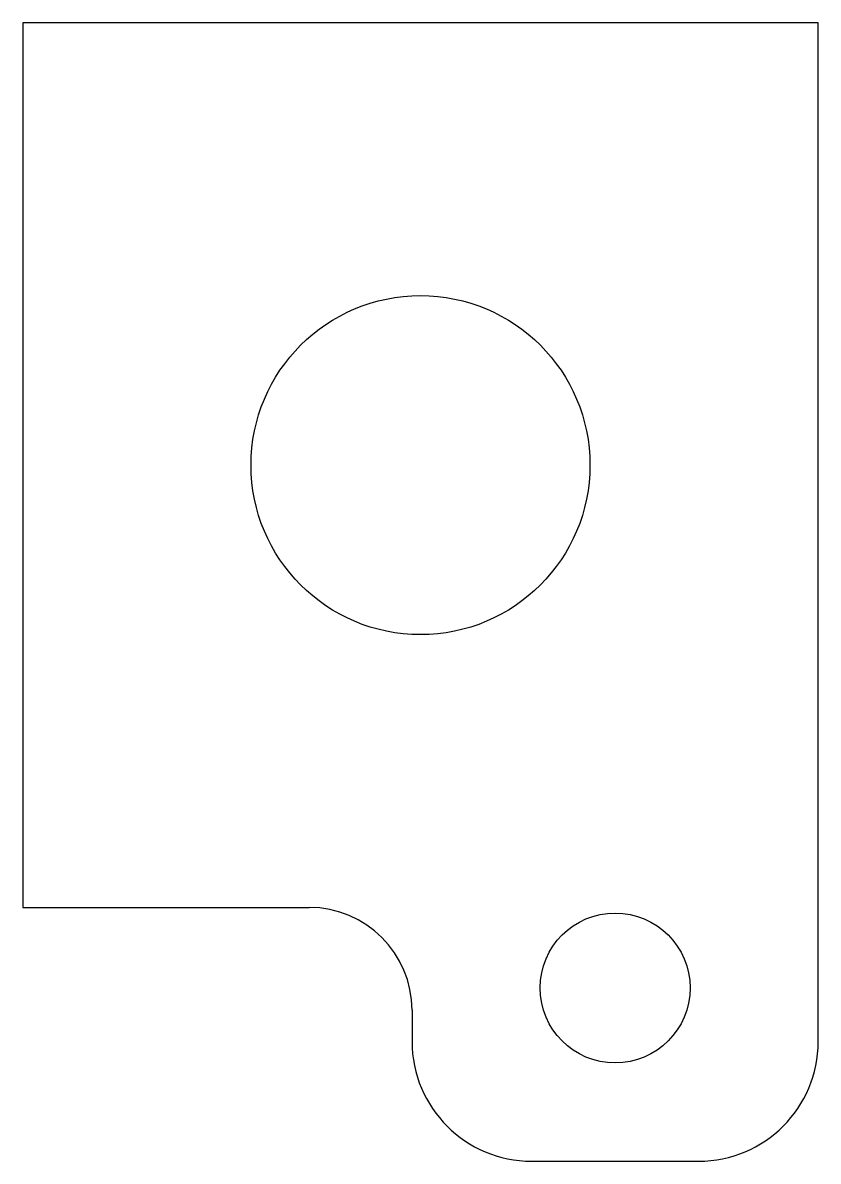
# Model space of a CAD drawing. Header units: millimetres. Extents: x -3.6 to 3.6, y -6.3 to 4.
import ezdxf

# ---------------------------------------------------------------- set-up
doc = ezdxf.new("R2010")
doc.units = ezdxf.units.MM

msp = doc.modelspace()

# ---------------------------------------------------------------- linework, layer by layer
at = {"color": 7, "linetype": 'Continuous', "lineweight": 25}
for p, q in [((-3.5762, 3.9762), (-3.5762, -3.9762)), ((3.5762, 3.9762), (-3.5762, 3.9762)), ((3.5762, -5.18125), (3.5762, 3.9762)), ((-3.5762, -3.9762), (-1, -3.9762)), ((-0.0762, -4.9), (-0.0762, -5.18125)), ((1, -6.25745), (2.5, -6.25745))]:
    msp.add_line(p, q, dxfattribs=at)
for centre, radius in [((0, 0), 1.5238), ((1.75, -4.7), 0.6738)]:
    msp.add_circle(centre, radius, dxfattribs=at)
for centre, radius, start, end in [((-1, -4.9), 0.9238, 0, 90), ((1, -5.18125), 1.0762, 180, 270), ((2.5, -5.18125), 1.0762, 270, 0)]:
    msp.add_arc(centre, radius, start, end, dxfattribs=at)

doc.saveas('drawing.dxf')
